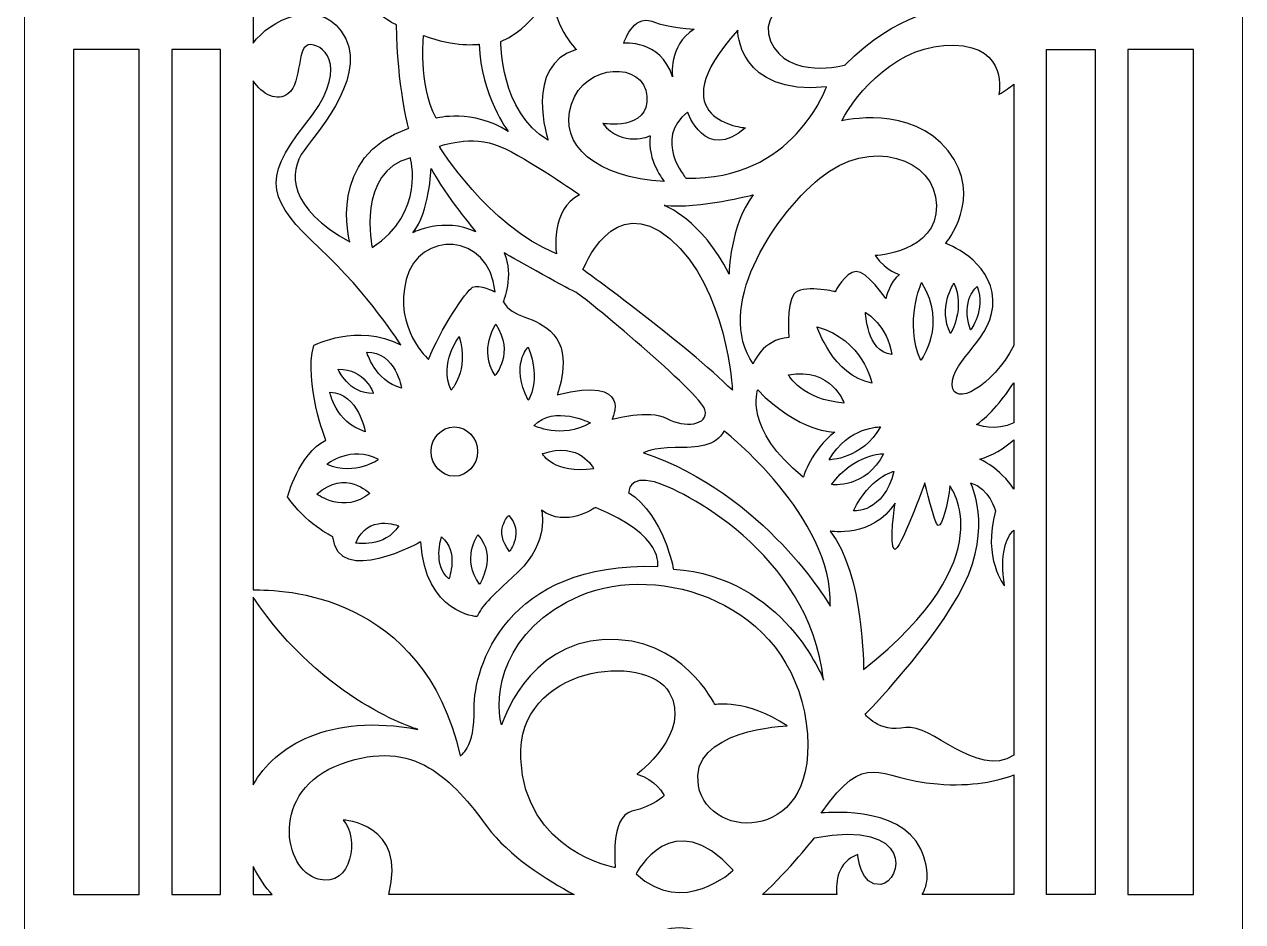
# Model space of a CAD drawing. Header units: millimetres. Extents: x 30.3 to 92.8, y 78.4 to 138.4.
# Drawn here: x 30.29 to 50.75, y 108.23 to 123.3 of the extents above; entities that cross this region are included whole.
import ezdxf

# ---------------------------------------------------------------- set-up
doc = ezdxf.new("R2010")
doc.units = ezdxf.units.MM
doc.header["$MEASUREMENT"] = 0
doc.layers.add('layer 1', color=7, linetype='Continuous')

msp = doc.modelspace()

# ---------------------------------------------------------------- linework, layer by layer
at = {"layer": 'layer 1', "color": 7, "lineweight": 9}
msp.add_open_spline([(30.2948, 138.4261), (30.2948, 138.4261), (50.7495, 138.4261), (50.7495, 138.4261), (50.7495, 138.4261), (50.7495, 138.4261), (50.7495, 78.4262), (50.7495, 78.4262), (50.7495, 78.4262), (50.7495, 78.4262), (30.2948, 78.4262), (30.2948, 78.4262), (30.2948, 78.4262), (30.2948, 78.4262), (30.2948, 138.4261), (30.2948, 138.4261)], degree=3, knots=[0, 0, 0, 0, 0.2, 0.2, 0.2, 0.2, 0.4, 0.4, 0.4, 0.4, 0.6, 0.6, 0.6, 0.6, 1, 1, 1, 1], dxfattribs=at)
at = {"layer": 'layer 1', "color": 250}
for points, knots in [([(34.137, 122.9817), (34.137, 122.9817), (34.137, 130.6709), (34.137, 130.6709), (34.137, 130.6709), (36.6345, 130.3883), (36.6039, 131.1396), (37.932, 130.8199), (37.932, 130.8199), (39.2837, 130.4945), (39.8968, 129.2669), (39.8689, 128.9785), (39.8689, 128.9785), (39.8411, 128.6901), (39.5066, 128.8528), (39.5066, 128.8528), (39.5066, 128.8528), (39.6042, 129.9473), (38.782, 129.755), (38.782, 129.755), (38.782, 129.755), (38.4894, 130.2874), (37.6534, 130.3466), (37.4165, 129.9177), (37.4165, 129.9177), (37.1796, 129.4888), (36.9427, 129.681), (36.8034, 129.2226), (36.8034, 129.2226), (36.664, 128.7641), (37.096, 128.1133), (37.096, 128.1133), (37.096, 128.1133), (35.8698, 129.2669), (35.4935, 127.8915), (35.4935, 127.8915), (35.4935, 127.8915), (34.0583, 127.6105), (35.0058, 126.3534), (35.0058, 126.3534), (35.0058, 126.3534), (35.0546, 125.3921), (36.3435, 125.4068), (36.3435, 125.4068), (36.3435, 125.4068), (36.3435, 125.4068), (35.605, 124.8966), (35.6399, 124.4677), (35.6399, 124.4677), (35.6747, 124.0388), (36.0579, 123.9722), (36.0579, 123.9722), (36.0579, 123.9722), (35.9882, 123.5138), (36.5456, 123.2919), (36.5456, 123.2919), (36.5456, 123.2919), (36.5526, 122.2714), (36.7476, 121.5541), (36.7476, 121.5541), (36.7476, 121.5541), (35.3612, 121.0809), (35.7583, 119.6463), (35.7583, 119.6463), (35.7583, 119.6463), (34.7272, 120.2157), (34.7202, 120.8147), (34.9919, 121.1844), (34.9919, 121.1844), (35.2636, 121.5541), (36.1136, 122.5081), (35.612, 123.1884), (35.612, 123.1884), (35.1944, 123.7548), (34.4146, 123.3729), (34.137, 122.9817)], [0, 0, 0, 0, 0.05, 0.05, 0.05, 0.05, 0.1, 0.1, 0.1, 0.1, 0.15, 0.15, 0.15, 0.15, 0.2, 0.2, 0.2, 0.2, 0.25, 0.25, 0.25, 0.25, 0.3, 0.3, 0.3, 0.3, 0.35, 0.35, 0.35, 0.35, 0.4, 0.4, 0.4, 0.4, 0.45, 0.45, 0.45, 0.45, 0.5, 0.5, 0.5, 0.5, 0.55, 0.55, 0.55, 0.55, 0.6, 0.6, 0.6, 0.6, 0.65, 0.65, 0.65, 0.65, 0.7, 0.7, 0.7, 0.7, 0.75, 0.75, 0.75, 0.75, 0.8, 0.8, 0.8, 0.8, 0.85, 0.85, 0.85, 0.85, 0.9, 0.9, 0.9, 0.9, 1, 1, 1, 1]), ([(44.307, 124.7265), (44.307, 124.7265), (44.5369, 124.1645), (45.0803, 123.987), (45.0803, 123.987), (45.6238, 123.8096), (45.8746, 123.6025), (45.8746, 123.6025), (45.8746, 123.6025), (45.8746, 123.6025), (44.9062, 123.4916), (44.0771, 122.619), (44.0771, 122.619), (44.0771, 122.619), (43.1156, 122.3528), (42.823, 123.0183), (42.823, 123.0183), (42.5304, 123.6839), (43.882, 124.1497), (44.307, 124.7265)], [0, 0, 0, 0, 0.1666667, 0.1666667, 0.1666667, 0.1666667, 0.3333333, 0.3333333, 0.3333333, 0.3333333, 0.5, 0.5, 0.5, 0.5, 0.6666667, 0.6666667, 0.6666667, 0.6666667, 1, 1, 1, 1]), ([(39.0886, 121.3545), (39.0886, 121.3545), (38.6706, 122.6116), (39.5624, 122.8778), (39.5624, 122.8778), (39.5624, 122.8778), (39.1443, 123.2623), (39.1443, 123.987), (39.1443, 123.987), (39.1443, 123.987), (39.005, 123.3363), (38.2943, 123.0109), (38.2943, 123.0109), (38.2943, 123.0109), (38.2804, 121.8278), (39.0886, 121.3545)], [0, 0, 0, 0, 0.2, 0.2, 0.2, 0.2, 0.4, 0.4, 0.4, 0.4, 0.6, 0.6, 0.6, 0.6, 1, 1, 1, 1]), ([(41.1787, 122.4193), (41.1787, 122.4193), (41.0951, 122.937), (41.541, 123.218), (41.541, 123.218), (41.541, 123.218), (41.1509, 123.2328), (40.8304, 123.3511), (40.8304, 123.3511), (40.5099, 123.4694), (40.3566, 122.9813), (40.3566, 122.9813), (40.3566, 122.9813), (40.3566, 122.9813), (40.9697, 123.0553), (41.1787, 122.4193)], [0, 0, 0, 0, 0.2, 0.2, 0.2, 0.2, 0.4, 0.4, 0.4, 0.4, 0.6, 0.6, 0.6, 0.6, 1, 1, 1, 1]), ([(42.2726, 123.2032), (42.2726, 123.2032), (42.2656, 122.1014), (43.7636, 122.2493), (43.7636, 122.2493), (43.7636, 122.2493), (43.1992, 120.6594), (41.4017, 120.7185), (41.4017, 120.7185), (41.4017, 120.7185), (40.8443, 121.3693), (41.4296, 121.8278), (41.4296, 121.8278), (41.4296, 121.8278), (41.7222, 120.97), (42.405, 121.5615), (42.405, 121.5615), (42.405, 121.5615), (40.9001, 121.6799), (42.2726, 123.2032)], [0, 0, 0, 0, 0.1666667, 0.1666667, 0.1666667, 0.1666667, 0.3333333, 0.3333333, 0.3333333, 0.3333333, 0.5, 0.5, 0.5, 0.5, 0.6666667, 0.6666667, 0.6666667, 0.6666667, 1, 1, 1, 1]), ([(34.137, 113.8009), (34.137, 113.8009), (34.137, 122.3521), (34.137, 122.3521), (34.137, 122.3521), (34.2824, 122.1235), (34.5489, 121.9934), (34.7202, 122.1309), (34.7202, 122.1309), (34.978, 122.338), (34.8456, 122.9739), (35.1034, 122.9592), (35.1034, 122.9592), (35.3612, 122.9444), (35.7583, 122.5377), (35.0058, 121.6133), (35.0058, 121.6133), (34.2534, 120.6889), (34.4206, 120.3118), (35.2497, 119.5427), (35.2497, 119.5427), (36.0788, 118.7737), (36.6153, 117.9159), (36.6153, 117.9159), (36.6153, 117.9159), (35.8837, 118.293), (35.1522, 117.9085), (35.1522, 117.9085), (35.1522, 117.9085), (34.9849, 117.2725), (35.3542, 116.3186), (35.3542, 116.3186), (35.3542, 116.3186), (34.9013, 116.082), (34.7132, 115.3647), (34.7132, 115.3647), (34.7132, 115.3647), (34.9989, 114.9358), (35.4726, 114.6917), (35.4726, 114.6917), (35.4726, 114.6917), (35.5702, 113.8339), (36.9497, 114.6104), (36.9497, 114.6104), (36.9497, 114.6104), (37.0263, 113.405), (37.8972, 113.3533), (37.8972, 113.3533), (37.8972, 113.3533), (37.9948, 113.5603), (38.0575, 113.6047), (38.587, 114.1076), (38.587, 114.1076), (39.1165, 114.6104), (38.9771, 115.1428), (38.9771, 115.1428), (38.9771, 115.1428), (39.3812, 114.8323), (39.8829, 115.1872), (39.8829, 115.1872), (39.8829, 115.1872), (41.0533, 114.7139), (40.9279, 114.1963), (40.9279, 114.1963), (40.9279, 114.1963), (38.3779, 114.285), (37.8345, 112.4955), (37.8484, 111.8152), (37.8484, 111.8152), (37.8624, 111.1348), (37.6116, 111.0165), (37.6116, 111.0165), (37.6116, 111.0165), (36.9959, 113.7505), (34.6017, 113.8147), (34.137, 113.8009)], [0, 0, 0, 0, 0.05, 0.05, 0.05, 0.05, 0.1, 0.1, 0.1, 0.1, 0.15, 0.15, 0.15, 0.15, 0.2, 0.2, 0.2, 0.2, 0.25, 0.25, 0.25, 0.25, 0.3, 0.3, 0.3, 0.3, 0.35, 0.35, 0.35, 0.35, 0.4, 0.4, 0.4, 0.4, 0.45, 0.45, 0.45, 0.45, 0.5, 0.5, 0.5, 0.5, 0.55, 0.55, 0.55, 0.55, 0.6, 0.6, 0.6, 0.6, 0.65, 0.65, 0.65, 0.65, 0.7, 0.7, 0.7, 0.7, 0.75, 0.75, 0.75, 0.75, 0.8, 0.8, 0.8, 0.8, 0.85, 0.85, 0.85, 0.85, 0.9, 0.9, 0.9, 0.9, 1, 1, 1, 1]), ([(38.4198, 121.5024), (38.4198, 121.5024), (37.9599, 122.094), (37.932, 122.9666), (37.932, 122.9666), (37.932, 122.9666), (37.5144, 122.9073), (36.9985, 123.1144), (36.9985, 123.1144), (36.9985, 123.1144), (36.9009, 122.3158), (37.2075, 121.7242), (37.2075, 121.7242), (37.2075, 121.7242), (37.8206, 121.8869), (38.4198, 121.5024)], [0, 0, 0, 0, 0.2, 0.2, 0.2, 0.2, 0.4, 0.4, 0.4, 0.4, 0.6, 0.6, 0.6, 0.6, 1, 1, 1, 1]), ([(46.9073, 122.2964), (46.8407, 122.2393), (46.7577, 122.18), (46.6549, 122.1235), (46.6549, 122.1235), (46.6549, 122.1235), (46.8361, 122.9222), (45.9025, 122.9518), (45.9025, 122.9518), (44.9689, 122.9813), (44.2582, 122.1531), (44.0213, 121.6799), (44.0213, 121.6799), (44.0213, 121.6799), (45.1918, 121.9609), (45.8049, 121.177), (45.8049, 121.177), (46.418, 120.3932), (45.7631, 119.6241), (45.7631, 119.6241), (45.7631, 119.6241), (45.7631, 119.6241), (46.5295, 119.3431), (46.5574, 118.6776), (46.5574, 118.6776), (46.5852, 118.012), (45.8607, 117.6867), (45.8746, 117.243), (45.8746, 117.243), (45.8865, 116.8639), (46.5493, 117.2082), (46.9073, 117.9069), (46.9073, 117.9069), (46.9073, 117.9069), (46.9073, 122.2964), (46.9073, 122.2964)], [0, 0, 0, 0, 0.1, 0.1, 0.1, 0.1, 0.2, 0.2, 0.2, 0.2, 0.3, 0.3, 0.3, 0.3, 0.4, 0.4, 0.4, 0.4, 0.5, 0.5, 0.5, 0.5, 0.6, 0.6, 0.6, 0.6, 0.7, 0.7, 0.7, 0.7, 0.8, 0.8, 0.8, 0.8, 1, 1, 1, 1]), ([(31.1196, 122.8792), (31.1196, 122.8792), (32.2198, 122.8792), (32.2198, 122.8792), (32.2198, 122.8792), (32.2198, 122.8792), (32.2198, 108.685), (32.2198, 108.685), (32.2198, 108.685), (32.2198, 108.685), (31.1196, 108.685), (31.1196, 108.685), (31.1196, 108.685), (31.1196, 108.685), (31.1196, 122.8792), (31.1196, 122.8792)], [0, 0, 0, 0, 0.2, 0.2, 0.2, 0.2, 0.4, 0.4, 0.4, 0.4, 0.6, 0.6, 0.6, 0.6, 1, 1, 1, 1]), ([(32.7715, 108.685), (32.7715, 108.685), (32.7715, 122.8792), (32.7715, 122.8792), (32.7715, 122.8792), (32.7715, 122.8792), (33.5853, 122.8792), (33.5853, 122.8792), (33.5853, 122.8792), (33.5853, 122.8792), (33.5853, 108.685), (33.5853, 108.685), (33.5853, 108.685), (33.5853, 108.685), (32.7715, 108.685), (32.7715, 108.685)], [0, 0, 0, 0, 0.2, 0.2, 0.2, 0.2, 0.4, 0.4, 0.4, 0.4, 0.6, 0.6, 0.6, 0.6, 1, 1, 1, 1]), ([(48.2728, 108.685), (48.2728, 108.685), (48.2728, 122.8792), (48.2728, 122.8792), (48.2728, 122.8792), (48.2728, 122.8792), (47.4589, 122.8792), (47.4589, 122.8792), (47.4589, 122.8792), (47.4589, 122.8792), (47.4589, 108.685), (47.4589, 108.685), (47.4589, 108.685), (47.4589, 108.685), (48.2728, 108.685), (48.2728, 108.685)], [0, 0, 0, 0, 0.2, 0.2, 0.2, 0.2, 0.4, 0.4, 0.4, 0.4, 0.6, 0.6, 0.6, 0.6, 1, 1, 1, 1]), ([(49.9247, 108.685), (49.9247, 108.685), (48.8245, 108.685), (48.8245, 108.685), (48.8245, 108.685), (48.8245, 108.685), (48.8245, 122.8792), (48.8245, 122.8792), (48.8245, 122.8792), (48.8245, 122.8792), (49.9247, 122.8792), (49.9247, 122.8792), (49.9247, 122.8792), (49.9247, 122.8792), (49.9247, 108.685), (49.9247, 108.685)], [0, 0, 0, 0, 0.2, 0.2, 0.2, 0.2, 0.4, 0.4, 0.4, 0.4, 0.6, 0.6, 0.6, 0.6, 1, 1, 1, 1]), ([(41.0394, 120.6594), (41.0394, 120.6594), (40.7468, 121.0143), (40.8025, 121.4284), (40.8025, 121.4284), (40.8025, 121.4284), (40.3287, 121.2214), (40.0083, 121.6355), (40.0083, 121.6355), (40.0083, 121.6355), (40.7886, 121.5024), (40.7468, 122.094), (40.7468, 122.094), (40.705, 122.6855), (39.7017, 122.656), (39.4788, 121.9609), (39.4788, 121.9609), (39.2558, 121.2657), (39.8968, 120.7333), (41.0394, 120.6594)], [0, 0, 0, 0, 0.1666667, 0.1666667, 0.1666667, 0.1666667, 0.3333333, 0.3333333, 0.3333333, 0.3333333, 0.5, 0.5, 0.5, 0.5, 0.6666667, 0.6666667, 0.6666667, 0.6666667, 1, 1, 1, 1]), ([(37.2632, 121.251), (37.2632, 121.251), (38.0714, 119.9199), (39.2279, 119.4466), (39.2279, 119.4466), (39.2279, 119.4466), (39.1165, 120.2009), (39.6181, 120.4375), (39.6181, 120.4375), (39.6181, 120.4375), (38.7542, 121.0439), (38.2804, 121.251), (38.2804, 121.251), (37.8066, 121.458), (37.2632, 121.251), (37.2632, 121.251)], [0, 0, 0, 0, 0.2, 0.2, 0.2, 0.2, 0.4, 0.4, 0.4, 0.4, 0.6, 0.6, 0.6, 0.6, 1, 1, 1, 1]), ([(42.5304, 117.5979), (42.5304, 117.5979), (42.6836, 118.012), (43.1295, 118.0416), (43.1295, 118.0416), (43.1295, 118.0416), (43.0877, 118.5888), (43.2131, 118.7663), (43.2131, 118.7663), (43.3386, 118.9438), (43.9099, 118.8107), (43.9099, 118.8107), (43.9099, 118.8107), (43.9099, 118.8107), (44.0771, 119.136), (44.2582, 119.1508), (44.2582, 119.1508), (44.4394, 119.1656), (44.7599, 118.6923), (44.7599, 118.6923), (44.7599, 118.6923), (44.7599, 118.6923), (44.8226, 118.9881), (44.9898, 119.0991), (44.9898, 119.0991), (44.9898, 119.0991), (44.7808, 119.136), (44.5787, 119.417), (44.5787, 119.417), (44.5787, 119.417), (45.6238, 119.4614), (45.6098, 120.26), (45.6098, 120.26), (45.5959, 121.0587), (44.4812, 121.4136), (43.6521, 120.7185), (43.6521, 120.7185), (42.823, 120.0234), (41.8891, 118.5386), (42.5304, 117.5979)], [0, 0, 0, 0, 0.0909091, 0.0909091, 0.0909091, 0.0909091, 0.1818182, 0.1818182, 0.1818182, 0.1818182, 0.2727273, 0.2727273, 0.2727273, 0.2727273, 0.3636364, 0.3636364, 0.3636364, 0.3636364, 0.4545455, 0.4545455, 0.4545455, 0.4545455, 0.5454545, 0.5454545, 0.5454545, 0.5454545, 0.6363636, 0.6363636, 0.6363636, 0.6363636, 0.7272727, 0.7272727, 0.7272727, 0.7272727, 0.8181818, 0.8181818, 0.8181818, 0.8181818, 1, 1, 1, 1]), ([(36.7755, 121.0587), (36.7755, 121.0587), (37.0403, 120.1417), (36.1345, 119.5501), (36.1345, 119.5501), (36.1345, 119.5501), (35.8651, 120.8298), (36.7755, 121.0587)], [0, 0, 0, 0, 0.3333333, 0.3333333, 0.3333333, 0.3333333, 1, 1, 1, 1]), ([(36.8173, 119.8016), (36.8173, 119.8016), (37.3329, 120.0678), (37.8763, 119.8164), (37.8763, 119.8164), (37.8763, 119.8164), (37.3607, 120.4227), (37.1239, 120.8812), (37.1239, 120.8812), (37.1239, 120.8812), (37.096, 120.1417), (36.8173, 119.8016)], [0, 0, 0, 0, 0.25, 0.25, 0.25, 0.25, 0.5, 0.5, 0.5, 0.5, 1, 1, 1, 1]), ([(42.182, 117.1542), (42.182, 117.1542), (42.0984, 118.8846), (41.1369, 119.698), (41.1369, 119.698), (40.1755, 120.5115), (39.6738, 119.1804), (39.6738, 119.1804), (39.6738, 119.1804), (39.6738, 119.1804), (41.4296, 117.9085), (42.182, 117.1542)], [0, 0, 0, 0, 0.25, 0.25, 0.25, 0.25, 0.5, 0.5, 0.5, 0.5, 1, 1, 1, 1]), ([(42.1263, 119.1065), (42.1263, 119.1065), (42.1402, 119.9199), (42.5304, 120.4375), (42.5304, 120.4375), (42.5304, 120.4375), (41.6246, 120.2009), (41.0394, 120.26), (41.0394, 120.26), (41.0394, 120.26), (41.6664, 120.0234), (42.1263, 119.1065)], [0, 0, 0, 0, 0.25, 0.25, 0.25, 0.25, 0.5, 0.5, 0.5, 0.5, 1, 1, 1, 1]), ([(38.1968, 118.8107), (38.1968, 118.8107), (37.932, 118.9438), (37.8206, 118.8846), (37.8206, 118.8846), (37.7091, 118.8255), (37.2771, 118.1747), (37.0821, 117.6719), (37.0821, 117.6719), (37.0821, 117.6719), (36.4917, 118.1913), (36.7058, 119.0177), (36.7058, 119.0177), (36.92, 119.8442), (38.0993, 119.8164), (38.1968, 118.8107)], [0, 0, 0, 0, 0.2, 0.2, 0.2, 0.2, 0.4, 0.4, 0.4, 0.4, 0.6, 0.6, 0.6, 0.6, 1, 1, 1, 1]), ([(38.3361, 118.648), (38.3361, 118.648), (38.5173, 119.0769), (38.3501, 119.4614), (38.3501, 119.4614), (38.3501, 119.4614), (39.3952, 118.8698), (39.5345, 118.8107), (39.5345, 118.8107), (39.6738, 118.7515), (41.6525, 117.0951), (41.7222, 116.8289), (41.7222, 116.8289), (41.7919, 116.5626), (41.3738, 116.5183), (41.0812, 116.681), (41.0812, 116.681), (40.7886, 116.8436), (40.1615, 116.6662), (40.1615, 116.6662), (40.1615, 116.6662), (40.1615, 116.6662), (40.5378, 117.4056), (39.2419, 117.0803), (39.2419, 117.0803), (39.2419, 117.0803), (39.4927, 117.7458), (39.1861, 118.086), (39.1861, 118.086), (38.8796, 118.4261), (38.4755, 118.3522), (38.3361, 118.648)], [0, 0, 0, 0, 0.1111111, 0.1111111, 0.1111111, 0.1111111, 0.2222222, 0.2222222, 0.2222222, 0.2222222, 0.3333333, 0.3333333, 0.3333333, 0.3333333, 0.4444444, 0.4444444, 0.4444444, 0.4444444, 0.5555556, 0.5555556, 0.5555556, 0.5555556, 0.6666667, 0.6666667, 0.6666667, 0.6666667, 0.7777778, 0.7777778, 0.7777778, 0.7777778, 1, 1, 1, 1]), ([(45.3451, 117.6571), (45.3451, 117.6571), (45.798, 118.2487), (45.359, 118.966), (45.359, 118.966), (45.359, 118.966), (45.0594, 118.3004), (45.3451, 117.6571)], [0, 0, 0, 0, 0.3333333, 0.3333333, 0.3333333, 0.3333333, 1, 1, 1, 1]), ([(45.8467, 118.1082), (45.8467, 118.1082), (46.0975, 118.5445), (45.9025, 118.9512), (45.9025, 118.9512), (45.9025, 118.9512), (45.6238, 118.5297), (45.8467, 118.1082)], [0, 0, 0, 0, 0.3333333, 0.3333333, 0.3333333, 0.3333333, 1, 1, 1, 1]), ([(46.1812, 118.1673), (46.1812, 118.1673), (46.4389, 118.5001), (46.2926, 118.8994), (46.2926, 118.8994), (46.2926, 118.8994), (46.007, 118.6776), (46.1812, 118.1673)], [0, 0, 0, 0, 0.3333333, 0.3333333, 0.3333333, 0.3333333, 1, 1, 1, 1]), ([(44.8574, 117.7532), (44.7947, 118.2413), (44.4185, 118.4631), (44.4185, 118.4631), (44.4185, 118.4631), (44.4185, 118.4631), (44.4324, 117.805), (44.8574, 117.7532)], [0, 0, 0, 0, 0.3333333, 0.3333333, 0.3333333, 0.3333333, 1, 1, 1, 1]), ([(38.1968, 117.4056), (38.1968, 117.4056), (38.5312, 117.7754), (38.2107, 118.2634), (38.2107, 118.2634), (38.2107, 118.2634), (37.9181, 117.8345), (38.1968, 117.4056)], [0, 0, 0, 0, 0.3333333, 0.3333333, 0.3333333, 0.3333333, 1, 1, 1, 1]), ([(37.4583, 117.1542), (37.4583, 117.1542), (37.7673, 117.4748), (37.5976, 118.0564), (37.5976, 118.0564), (37.5976, 118.0564), (37.2493, 117.6127), (37.4583, 117.1542)], [0, 0, 0, 0, 0.3333333, 0.3333333, 0.3333333, 0.3333333, 1, 1, 1, 1]), ([(44.523, 117.2725), (44.523, 117.2725), (44.3836, 118.012), (43.6033, 118.2191), (43.6033, 118.2191), (43.6033, 118.2191), (43.8681, 117.4056), (44.523, 117.2725)], [0, 0, 0, 0, 0.3333333, 0.3333333, 0.3333333, 0.3333333, 1, 1, 1, 1]), ([(38.7542, 116.9915), (38.7542, 116.9915), (38.9771, 117.3017), (38.7542, 117.8789), (38.7542, 117.8789), (38.7542, 117.8789), (38.4476, 117.5831), (38.7542, 116.9915)], [0, 0, 0, 0, 0.3333333, 0.3333333, 0.3333333, 0.3333333, 1, 1, 1, 1]), ([(36.6292, 117.1912), (36.6292, 117.1912), (36.5317, 117.7976), (36.044, 117.7976), (36.044, 117.7976), (36.044, 117.7976), (36.1694, 117.3169), (36.6292, 117.1912)], [0, 0, 0, 0, 0.3333333, 0.3333333, 0.3333333, 0.3333333, 1, 1, 1, 1]), ([(36.1554, 117.1025), (36.1554, 117.1025), (36.0175, 117.5165), (35.5632, 117.5092), (35.5632, 117.5092), (35.5632, 117.5092), (35.7374, 117.0877), (36.1554, 117.1025)], [0, 0, 0, 0, 0.3333333, 0.3333333, 0.3333333, 0.3333333, 1, 1, 1, 1]), ([(43.1226, 117.413), (43.1226, 117.413), (43.3595, 116.9915), (44.0562, 116.9398), (44.0562, 116.9398), (44.0562, 116.9398), (43.8541, 117.5461), (43.1226, 117.413)], [0, 0, 0, 0, 0.3333333, 0.3333333, 0.3333333, 0.3333333, 1, 1, 1, 1]), ([(46.9073, 117.2808), (46.7385, 117.0248), (46.5186, 116.745), (46.2787, 116.5774), (46.2787, 116.5774), (46.2787, 116.5774), (46.617, 116.4544), (46.9073, 116.6098), (46.9073, 116.6098), (46.9073, 116.6098), (46.9073, 117.2808), (46.9073, 117.2808)], [0, 0, 0, 0, 0.25, 0.25, 0.25, 0.25, 0.5, 0.5, 0.5, 0.5, 1, 1, 1, 1]), ([(36.0161, 116.4591), (36.0161, 116.4591), (35.9116, 117.1025), (35.4239, 117.1246), (35.4239, 117.1246), (35.4239, 117.1246), (35.5075, 116.6218), (36.0161, 116.4591)], [0, 0, 0, 0, 0.3333333, 0.3333333, 0.3333333, 0.3333333, 1, 1, 1, 1]), ([(43.3734, 115.6974), (43.3734, 115.6974), (43.5058, 116.1485), (43.9029, 116.4517), (43.9029, 116.4517), (43.9029, 116.4517), (43.2968, 116.4443), (42.607, 117.1616), (42.607, 117.1616), (42.607, 117.1616), (42.3632, 116.4961), (43.3734, 115.6974)], [0, 0, 0, 0, 0.25, 0.25, 0.25, 0.25, 0.5, 0.5, 0.5, 0.5, 1, 1, 1, 1]), ([(38.8517, 116.5626), (38.8517, 116.5626), (39.2976, 116.326), (39.7992, 116.607), (39.7992, 116.607), (39.7992, 116.607), (39.1861, 116.9176), (38.8517, 116.5626)], [0, 0, 0, 0, 0.3333333, 0.3333333, 0.3333333, 0.3333333, 1, 1, 1, 1]), ([(37.514, 115.7122), (37.7295, 115.7122), (37.9042, 115.8977), (37.9042, 116.1263), (37.9042, 116.1263), (37.9042, 116.355), (37.7295, 116.5405), (37.514, 116.5404), (37.514, 116.5404), (37.2986, 116.5405), (37.1239, 116.355), (37.1239, 116.1263), (37.1239, 116.1263), (37.1239, 115.8977), (37.2986, 115.7122), (37.514, 115.7122)], [0, 0, 0, 0, 0.2, 0.2, 0.2, 0.2, 0.4, 0.4, 0.4, 0.4, 0.6, 0.6, 0.6, 0.6, 1, 1, 1, 1]), ([(40.691, 116.1042), (40.691, 116.1042), (40.8443, 116.1929), (41.2205, 116.1929), (41.2205, 116.1929), (41.5968, 116.1929), (41.9033, 116.2077), (42.0427, 116.4739), (42.0427, 116.4739), (42.0427, 116.4739), (43.882, 115.0245), (43.8263, 113.5308), (43.8263, 113.5308), (43.8263, 113.5308), (42.7254, 115.4238), (40.691, 116.1042)], [0, 0, 0, 0, 0.2, 0.2, 0.2, 0.2, 0.4, 0.4, 0.4, 0.4, 0.6, 0.6, 0.6, 0.6, 1, 1, 1, 1]), ([(43.8054, 115.9858), (43.8054, 115.9858), (44.3627, 115.9932), (44.6693, 116.5405), (44.6693, 116.5405), (44.6693, 116.5405), (44.1328, 116.5552), (43.8054, 115.9858)], [0, 0, 0, 0, 0.3333333, 0.3333333, 0.3333333, 0.3333333, 1, 1, 1, 1]), ([(35.3751, 115.9119), (35.3751, 115.9119), (35.7862, 116.2373), (36.239, 115.9932), (36.239, 115.9932), (36.239, 115.9932), (35.8628, 115.7196), (35.3751, 115.9119)], [0, 0, 0, 0, 0.3333333, 0.3333333, 0.3333333, 0.3333333, 1, 1, 1, 1]), ([(38.9911, 116.0894), (38.9911, 116.0894), (39.1861, 115.7344), (39.855, 115.8379), (39.855, 115.8379), (39.855, 115.8379), (39.6181, 116.3112), (38.9911, 116.0894)], [0, 0, 0, 0, 0.3333333, 0.3333333, 0.3333333, 0.3333333, 1, 1, 1, 1]), ([(46.9073, 116.3216), (46.7477, 116.1875), (46.5426, 116.049), (46.3344, 116.0006), (46.3344, 116.0006), (46.3344, 116.0006), (46.6841, 115.8415), (46.9073, 115.496), (46.9073, 115.496), (46.9073, 115.496), (46.9073, 116.3216), (46.9073, 116.3216)], [0, 0, 0, 0, 0.25, 0.25, 0.25, 0.25, 0.5, 0.5, 0.5, 0.5, 1, 1, 1, 1]), ([(43.8472, 115.5717), (43.8472, 115.5717), (44.4324, 115.4978), (44.7181, 116.0894), (44.7181, 116.0894), (44.7181, 116.0894), (44.2304, 116.0968), (43.8472, 115.5717)], [0, 0, 0, 0, 0.3333333, 0.3333333, 0.3333333, 0.3333333, 1, 1, 1, 1]), ([(35.2079, 115.409), (35.2079, 115.409), (35.6677, 115.0689), (36.0927, 115.4238), (36.0927, 115.4238), (36.0927, 115.4238), (35.6899, 115.8442), (35.2079, 115.409)], [0, 0, 0, 0, 0.3333333, 0.3333333, 0.3333333, 0.3333333, 1, 1, 1, 1]), ([(44.2164, 115.128), (44.2164, 115.128), (44.725, 115.0911), (44.8922, 115.7936), (44.8922, 115.7936), (44.8922, 115.7936), (44.4812, 115.6974), (44.2164, 115.128)], [0, 0, 0, 0, 0.3333333, 0.3333333, 0.3333333, 0.3333333, 1, 1, 1, 1]), ([(43.7148, 112.2884), (43.7148, 112.2884), (43.0599, 114.0188), (41.1927, 114.1519), (41.1927, 114.1519), (41.1927, 114.1519), (41.0394, 115.0393), (40.4402, 115.4386), (40.4402, 115.4386), (40.4402, 115.4386), (40.4402, 115.7344), (40.8722, 115.6161), (40.8722, 115.6161), (41.3041, 115.4978), (43.464, 114.4477), (43.7148, 112.2884)], [0, 0, 0, 0, 0.2, 0.2, 0.2, 0.2, 0.4, 0.4, 0.4, 0.4, 0.6, 0.6, 0.6, 0.6, 1, 1, 1, 1]), ([(44.3836, 112.4659), (44.3836, 112.4659), (44.3976, 114.0632), (43.8263, 114.7879), (43.8263, 114.7879), (43.8263, 114.7879), (44.5369, 114.6696), (44.9131, 115.2612), (44.9131, 115.2612), (44.9131, 115.2612), (44.8086, 114.5512), (44.8992, 114.4847), (44.8992, 114.4847), (44.9898, 114.4181), (45.4148, 115.6013), (45.4148, 115.6013), (45.4148, 115.6013), (45.4148, 115.6013), (45.575, 114.8988), (45.6377, 114.884), (45.6377, 114.884), (45.7004, 114.8692), (45.8119, 115.2538), (45.8328, 115.5495), (45.8328, 115.5495), (45.8328, 115.5495), (46.7873, 114.359), (44.3836, 112.4659)], [0, 0, 0, 0, 0.125, 0.125, 0.125, 0.125, 0.25, 0.25, 0.25, 0.25, 0.375, 0.375, 0.375, 0.375, 0.5, 0.5, 0.5, 0.5, 0.625, 0.625, 0.625, 0.625, 0.75, 0.75, 0.75, 0.75, 1, 1, 1, 1]), ([(46.9073, 114.808), (46.7787, 114.6766), (46.6653, 114.4103), (46.7525, 113.8709), (46.7525, 113.8709), (46.7525, 113.8709), (46.3762, 114.3294), (46.5992, 115.128), (46.5992, 115.128), (46.5992, 115.128), (46.5016, 115.5126), (46.1812, 115.6013), (46.1812, 115.6013), (46.1812, 115.6013), (46.5574, 114.8618), (46.0697, 113.8857), (46.0697, 113.8857), (45.582, 112.9096), (44.4115, 111.7116), (44.4115, 111.7116), (44.4115, 111.7116), (44.4115, 111.7116), (44.6344, 111.4011), (45.0943, 111.4898), (45.0943, 111.4898), (45.5224, 111.5724), (46.2767, 110.6296), (46.9073, 111.0245), (46.9073, 111.0245), (46.9073, 111.0245), (46.9073, 114.808), (46.9073, 114.808)], [0, 0, 0, 0, 0.1111111, 0.1111111, 0.1111111, 0.1111111, 0.2222222, 0.2222222, 0.2222222, 0.2222222, 0.3333333, 0.3333333, 0.3333333, 0.3333333, 0.4444444, 0.4444444, 0.4444444, 0.4444444, 0.5555556, 0.5555556, 0.5555556, 0.5555556, 0.6666667, 0.6666667, 0.6666667, 0.6666667, 0.7777778, 0.7777778, 0.7777778, 0.7777778, 1, 1, 1, 1]), ([(35.8628, 114.5882), (35.8628, 114.5882), (36.3505, 114.5069), (36.5804, 114.8766), (36.5804, 114.8766), (36.5804, 114.8766), (36.0509, 115.0911), (35.8628, 114.5882)], [0, 0, 0, 0, 0.3333333, 0.3333333, 0.3333333, 0.3333333, 1, 1, 1, 1]), ([(38.4407, 114.4477), (38.4407, 114.4477), (38.6915, 114.7805), (38.4267, 115.0541), (38.4267, 115.0541), (38.4267, 115.0541), (38.162, 114.7953), (38.4407, 114.4477)], [0, 0, 0, 0, 0.3333333, 0.3333333, 0.3333333, 0.3333333, 1, 1, 1, 1]), ([(37.4235, 113.9892), (37.4235, 113.9892), (37.5976, 114.4551), (37.298, 114.6917), (37.298, 114.6917), (37.298, 114.6917), (37.1448, 114.2037), (37.4235, 113.9892)], [0, 0, 0, 0, 0.3333333, 0.3333333, 0.3333333, 0.3333333, 1, 1, 1, 1]), ([(37.939, 113.9005), (37.939, 113.9005), (38.2386, 114.3664), (37.9111, 114.7287), (37.9111, 114.7287), (37.9111, 114.7287), (37.6185, 114.3072), (37.939, 113.9005)], [0, 0, 0, 0, 0.3333333, 0.3333333, 0.3333333, 0.3333333, 1, 1, 1, 1]), ([(43.1017, 111.5194), (43.1017, 111.5194), (41.4435, 111.4602), (41.6107, 110.5137), (41.6107, 110.5137), (41.7779, 109.5671), (43.7008, 109.5228), (43.4222, 111.5637), (43.4222, 111.5637), (43.1435, 113.6047), (40.9519, 114.265), (39.632, 113.7082), (39.632, 113.7082), (38.3122, 113.1514), (38.1689, 112.0074), (38.3083, 111.5342), (38.3083, 111.5342), (38.3083, 111.5342), (38.7263, 112.9096), (40.0361, 112.9688), (40.0361, 112.9688), (41.346, 113.0279), (41.8894, 111.8743), (41.8894, 111.8743), (41.8894, 111.8743), (41.8894, 111.8743), (42.4189, 111.9779), (43.1017, 111.5194)], [0, 0, 0, 0, 0.125, 0.125, 0.125, 0.125, 0.25, 0.25, 0.25, 0.25, 0.375, 0.375, 0.375, 0.375, 0.5, 0.5, 0.5, 0.5, 0.625, 0.625, 0.625, 0.625, 0.75, 0.75, 0.75, 0.75, 1, 1, 1, 1]), ([(34.137, 110.5315), (34.137, 110.5315), (34.137, 113.6778), (34.137, 113.6778), (34.137, 113.6778), (35.3273, 111.9134), (36.9009, 111.4602), (36.9009, 111.4602), (36.9009, 111.4602), (35.4076, 111.7399), (34.5024, 111.1779), (34.137, 110.5315)], [0, 0, 0, 0, 0.25, 0.25, 0.25, 0.25, 0.5, 0.5, 0.5, 0.5, 1, 1, 1, 1]), ([(40.5796, 110.7059), (40.5796, 110.7059), (41.5132, 111.4011), (41.123, 112.0814), (41.123, 112.0814), (40.7328, 112.7617), (38.5591, 112.5399), (38.6288, 110.9722), (38.6288, 110.9722), (38.6984, 109.4045), (40.2173, 109.1382), (40.2173, 109.1382), (40.2173, 109.1382), (40.2173, 109.1382), (40.1197, 109.996), (40.496, 110.0848), (40.496, 110.0848), (40.8722, 110.1735), (41.0394, 110.351), (41.0394, 110.351), (41.0394, 110.351), (41.0394, 110.351), (40.8861, 110.632), (40.5796, 110.7059)], [0, 0, 0, 0, 0.1428571, 0.1428571, 0.1428571, 0.1428571, 0.2857143, 0.2857143, 0.2857143, 0.2857143, 0.4285714, 0.4285714, 0.4285714, 0.4285714, 0.5714286, 0.5714286, 0.5714286, 0.5714286, 0.7142857, 0.7142857, 0.7142857, 0.7142857, 1, 1, 1, 1]), ([(35.6468, 109.9369), (35.6468, 109.9369), (36.724, 109.8941), (36.4117, 108.685), (36.4117, 108.685), (36.4117, 108.685), (39.5246, 108.685), (39.5246, 108.685), (39.5246, 108.685), (39.0669, 108.9325), (38.4232, 109.3385), (38.0714, 109.8186), (38.0714, 109.8186), (37.4862, 110.6172), (36.8452, 111.3271), (35.619, 110.8834), (35.619, 110.8834), (34.3927, 110.4397), (34.6436, 109.0939), (35.2288, 108.946), (35.2288, 108.946), (35.814, 108.7981), (35.9116, 109.6559), (35.6468, 109.9369)], [0, 0, 0, 0, 0.1428571, 0.1428571, 0.1428571, 0.1428571, 0.2857143, 0.2857143, 0.2857143, 0.2857143, 0.4285714, 0.4285714, 0.4285714, 0.4285714, 0.5714286, 0.5714286, 0.5714286, 0.5714286, 0.7142857, 0.7142857, 0.7142857, 0.7142857, 1, 1, 1, 1]), ([(46.9073, 108.685), (46.9073, 108.685), (46.9073, 110.6954), (46.9073, 110.6954), (46.9073, 110.6954), (46.642, 110.5955), (46.2127, 110.4939), (45.6238, 110.5433), (45.6238, 110.5433), (44.5648, 110.632), (44.4533, 111.1496), (43.673, 110.0552), (43.673, 110.0552), (43.673, 110.0552), (44.9967, 110.2031), (45.3451, 109.4488), (45.3451, 109.4488), (45.5087, 109.0945), (45.4633, 108.8474), (45.3691, 108.685), (45.3691, 108.685), (45.3691, 108.685), (46.9073, 108.685), (46.9073, 108.685)], [0, 0, 0, 0, 0.1428571, 0.1428571, 0.1428571, 0.1428571, 0.2857143, 0.2857143, 0.2857143, 0.2857143, 0.4285714, 0.4285714, 0.4285714, 0.4285714, 0.5714286, 0.5714286, 0.5714286, 0.5714286, 0.7142857, 0.7142857, 0.7142857, 0.7142857, 1, 1, 1, 1]), ([(42.1959, 109.0939), (42.1959, 109.0939), (41.3599, 108.2952), (40.5656, 109.0347), (40.5656, 109.0347), (40.5656, 109.0347), (41.1787, 110.2327), (42.1959, 109.0939)], [0, 0, 0, 0, 0.3333333, 0.3333333, 0.3333333, 0.3333333, 1, 1, 1, 1]), ([(43.9366, 108.685), (43.9126, 108.9119), (43.9487, 109.2258), (44.2861, 109.3601), (44.2861, 109.3601), (44.2861, 109.3601), (44.3279, 108.8129), (44.6762, 108.8572), (44.6762, 108.8572), (45.0246, 108.9016), (45.2615, 109.9517), (43.5615, 109.6411), (43.5615, 109.6411), (43.5615, 109.6411), (43.1378, 109.1006), (42.6873, 108.685), (42.6873, 108.685), (42.6873, 108.685), (43.9366, 108.685), (43.9366, 108.685)], [0, 0, 0, 0, 0.1666667, 0.1666667, 0.1666667, 0.1666667, 0.3333333, 0.3333333, 0.3333333, 0.3333333, 0.5, 0.5, 0.5, 0.5, 0.6666667, 0.6666667, 0.6666667, 0.6666667, 1, 1, 1, 1]), ([(34.137, 108.685), (34.137, 108.685), (34.137, 109.1569), (34.137, 109.1569), (34.137, 109.1569), (34.233, 108.9619), (34.3498, 108.8037), (34.4541, 108.685), (34.4541, 108.685), (34.4541, 108.685), (34.137, 108.685), (34.137, 108.685)], [0, 0, 0, 0, 0.25, 0.25, 0.25, 0.25, 0.5, 0.5, 0.5, 0.5, 1, 1, 1, 1]), ([(42.1959, 107.7585), (42.1959, 107.7585), (41.3599, 108.5571), (40.5656, 107.8176), (40.5656, 107.8176), (40.5656, 107.8176), (41.1787, 106.6197), (42.1959, 107.7585)], [0, 0, 0, 0, 0.3333333, 0.3333333, 0.3333333, 0.3333333, 1, 1, 1, 1])]:
    msp.add_open_spline(points, degree=3, knots=knots, dxfattribs=at)

doc.saveas('drawing.dxf')
